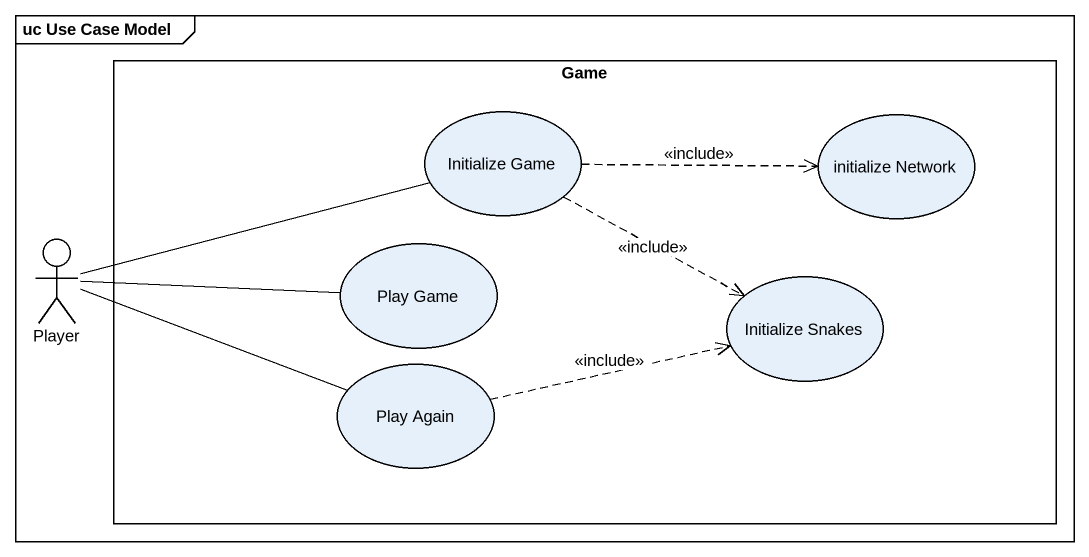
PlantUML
@startuml
mainframe uc Use Case Model
rectangle Game {
  usecase "Initialize Game" as Initialize_Game
  usecase "initialize Network" as initialize_Network
  usecase "Play Game" as Play_Game
  usecase "Initialize Snakes" as Initialize_Snakes
  usecase "Play Again" as Play_Again
}
actor Player
Initialize_Game .right.> initialize_Network : <<include>>
Initialize_Game .right.> Initialize_Snakes : <<include>>
Player -right- Initialize_Game
Player -right- Play_Game
Player -right- Play_Again
Play_Again .right.> Initialize_Snakes : <<include>>
@enduml
